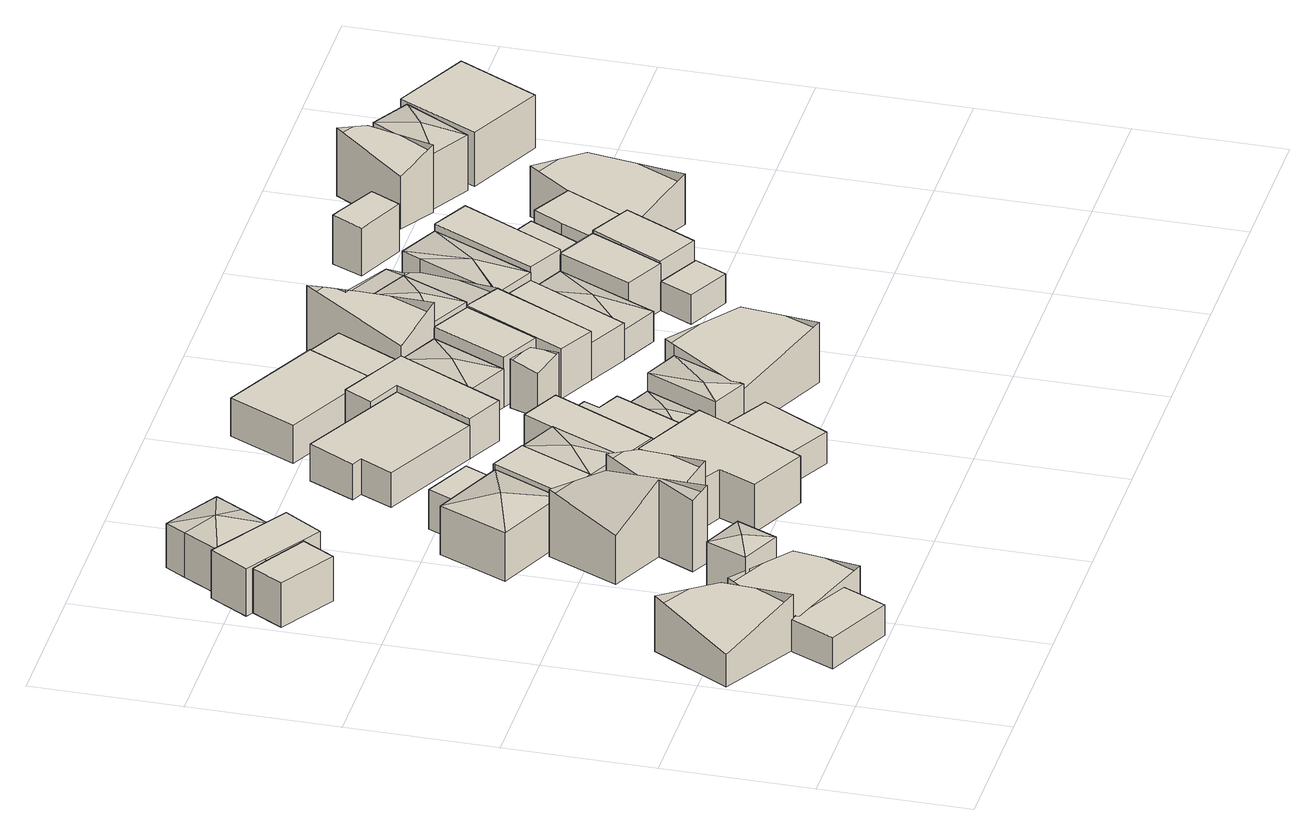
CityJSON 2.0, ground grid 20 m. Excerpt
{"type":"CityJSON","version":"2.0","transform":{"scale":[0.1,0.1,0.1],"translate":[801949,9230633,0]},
"CityObjects":{
"building1":{"type":"Building","attributes":{"Building Type":"Residential","Roof Shape":"gable","Roof Material":"Concrete Aluminum Tile","Roof Material Code":2,"Roof Direction":"northwest","Building Height":4.71,"Roof Slope":31.6,"Footprint Area":143.88,"Solar PV Capacity Low":18.01,"Solar PV Capacity High":23.66,"Solar Annual Energy Low":25976,"Solar Annual Energy High":34234,"Suitable PV Area":107.55},"geometry":[{"type":"MultiSurface","lod":"2.2","boundaries":[[[0,1,2,3]],[[3,2,4,5]],[[2,1,6,4]],[[1,0,7,6]],[[0,3,5,7]],[[5,4,6,7]]]}]},
"building2":{"type":"Building","attributes":{"Building Type":"Residential","Roof Shape":"shed","Roof Material":"Concrete Aluminum Tile","Roof Material Code":2,"Roof Direction":"northwest","Building Height":4.39,"Roof Slope":11.1,"Footprint Area":68.13,"Solar PV Capacity Low":8.53,"Solar PV Capacity High":11.2,"Solar Annual Energy Low":12300,"Solar Annual Energy High":16210,"Suitable PV Area":50.93},"geometry":[{"type":"MultiSurface","lod":"2.2","boundaries":[[[8,9,10,11]],[[11,10,12,13]],[[10,9,14,12]],[[9,8,15,14]],[[8,11,13,15]],[[13,12,14,15]]]}]},
"building3":{"type":"Building","attributes":{"Building Type":"Residential","Roof Shape":"gable","Roof Material":"Concrete Aluminum Tile","Roof Material Code":2,"Roof Direction":"northwest","Building Height":4.08,"Roof Slope":26.6,"Footprint Area":133.94,"Solar PV Capacity Low":16.77,"Solar PV Capacity High":22.03,"Solar Annual Energy Low":24182,"Solar Annual Energy High":31870,"Suitable PV Area":100.12},"geometry":[{"type":"MultiSurface","lod":"2.2","boundaries":[[[16,17,18,19]],[[19,18,20,21]],[[18,17,22,20]],[[17,16,23,22]],[[16,19,21,23]],[[21,20,22,23]]]}]},
"building4":{"type":"Building","attributes":{"Building Type":"Residential","Roof Shape":"flat","Roof Material":"Concrete Glazed Tile","Roof Material Code":1,"Roof Direction":"northwest","Building Height":6.36,"Roof Slope":13,"Footprint Area":44.52,"Solar PV Capacity Low":5.57,"Solar PV Capacity High":7.32,"Solar Annual Energy Low":8037,"Solar Annual Energy High":10593,"Suitable PV Area":33.28},"geometry":[{"type":"MultiSurface","lod":"2.2","boundaries":[[[24,25,26,27,28]],[[28,27,29,30]],[[27,26,31,29]],[[26,25,32,31]],[[25,24,33,32]],[[24,28,30,33]],[[30,29,31,32,33]]]}]},
"building5":{"type":"Building","attributes":{"Building Type":"Residential","Roof Shape":"hip","Roof Material":"Concrete Glazed Tile","Roof Material Code":1,"Roof Direction":"northwest","Building Height":7.54,"Roof Slope":22.7,"Footprint Area":36.62,"Solar PV Capacity Low":4.58,"Solar PV Capacity High":6.02,"Solar Annual Energy Low":6611,"Solar Annual Energy High":8713,"Suitable PV Area":27.37},"geometry":[{"type":"MultiSurface","lod":"2.2","boundaries":[[[34,35,36,37]],[[37,36,38,39]],[[36,35,40,38]],[[35,34,41,40]],[[34,37,39,41]],[[39,38,42]],[[38,40,42]],[[40,41,42]],[[41,39,42]]]}]},
"building6":{"type":"Building","attributes":{"Building Type":"Residential","Roof Shape":"shed","Roof Material":"Concrete Glazed Tile","Roof Material Code":1,"Roof Direction":"northwest","Building Height":6.52,"Roof Slope":18.9,"Footprint Area":78.07,"Solar PV Capacity Low":9.77,"Solar PV Capacity High":12.84,"Solar Annual Energy Low":14095,"Solar Annual Energy High":18576,"Suitable PV Area":58.36},"geometry":[{"type":"MultiSurface","lod":"2.2","boundaries":[[[43,44,27,26,45,46]],[[46,45,47,48]],[[45,26,49,47]],[[26,27,50,49]],[[27,44,51,50]],[[44,43,52,51]],[[43,46,48,52]],[[48,47,49,50,51,52]]]}]},
"building7":{"type":"Building","attributes":{"Building Type":"Residential","Roof Shape":"hip","Roof Material":"Concrete Glazed Tile","Roof Material Code":1,"Roof Direction":"northwest","Building Height":6.37,"Roof Slope":24.4,"Footprint Area":79.8,"Solar PV Capacity Low":9.99,"Solar PV Capacity High":13.12,"Solar Annual Energy Low":14408,"Solar Annual Energy High":18988,"Suitable PV Area":59.65},"geometry":[{"type":"MultiSurface","lod":"2.2","boundaries":[[[53,54,55,56,57,58]],[[58,57,59,60]],[[57,56,61,59]],[[56,55,62,61]],[[55,54,63,62]],[[54,53,64,63]],[[53,58,60,64]],[[60,59,65]],[[59,61,65]],[[61,62,65]],[[62,63,65]],[[63,64,65]],[[64,60,65]]]}]},
"building8":{"type":"Building","attributes":{"Building Type":"Residential","Roof Shape":"gable","Roof Material":"Concrete Aluminum Tile","Roof Material Code":2,"Roof Direction":"northwest","Building Height":7.11,"Roof Slope":33,"Footprint Area":131.46,"Solar PV Capacity Low":16.46,"Solar PV Capacity High":21.62,"Solar Annual Energy Low":23733,"Solar Annual Energy High":31279,"Suitable PV Area":98.26},"geometry":[{"type":"MultiSurface","lod":"2.2","boundaries":[[[66,67,68,69,70,71]],[[71,70,72,73]],[[70,69,74,72]],[[69,68,75,74]],[[68,67,76,75]],[[67,66,77,76]],[[66,71,73,77]],[[73,72,74,75,76,77]]]}]},
"building9":{"type":"Building","attributes":{"Building Type":"Residential","Roof Shape":"hip","Roof Material":"Concrete Glazed Tile","Roof Material Code":1,"Roof Direction":"northwest","Building Height":7.04,"Roof Slope":25.1,"Footprint Area":110.42,"Solar PV Capacity Low":13.83,"Solar PV Capacity High":18.16,"Solar Annual Energy Low":19936,"Solar Annual Energy High":26274,"Suitable PV Area":82.54},"geometry":[{"type":"MultiSurface","lod":"2.2","boundaries":[[[78,79,80,81]],[[81,80,82,83]],[[80,79,84,82]],[[79,78,85,84]],[[78,81,83,85]],[[83,82,86]],[[82,84,86]],[[84,85,86]],[[85,83,86]]]}]},
"building10":{"type":"Building","attributes":{"Building Type":"Residential","Roof Shape":"gable","Roof Material":"Concrete Aluminum Tile","Roof Material Code":2,"Roof Direction":"northwest","Building Height":7.14,"Roof Slope":30,"Footprint Area":66.92,"Solar PV Capacity Low":8.38,"Solar PV Capacity High":11.01,"Solar Annual Energy Low":12082,"Solar Annual Energy High":15923,"Suitable PV Area":50.02},"geometry":[{"type":"MultiSurface","lod":"2.2","boundaries":[[[71,87,88,89]],[[89,88,90,91]],[[88,87,92,90]],[[87,71,93,92]],[[71,89,91,93]],[[91,90,92,93]]]}]},
"building11":{"type":"Building","attributes":{"Building Type":"Residential","Roof Shape":"flat","Roof Material":"Concrete Aluminum Tile","Roof Material Code":2,"Roof Direction":"northwest","Building Height":7.73,"Roof Slope":7.1,"Footprint Area":60.8,"Solar PV Capacity Low":7.61,"Solar PV Capacity High":10,"Solar Annual Energy Low":10976,"Solar Annual Energy High":14466,"Suitable PV Area":45.45},"geometry":[{"type":"MultiSurface","lod":"2.2","boundaries":[[[94,95,79,78,96,97]],[[97,96,98,99]],[[96,78,100,98]],[[78,79,101,100]],[[79,95,102,101]],[[95,94,103,102]],[[94,97,99,103]],[[99,98,100,101,102,103]]]}]},
"building12":{"type":"Building","attributes":{"Building Type":"Residential","Roof Shape":"flat","Roof Material":"Concrete Glazed Tile","Roof Material Code":1,"Roof Direction":"northwest","Building Height":5.75,"Roof Slope":14.9,"Footprint Area":31.6,"Solar PV Capacity Low":3.96,"Solar PV Capacity High":5.2,"Solar Annual Energy Low":5705,"Solar Annual Energy High":7519,"Suitable PV Area":23.62},"geometry":[{"type":"MultiSurface","lod":"2.2","boundaries":[[[104,105,106,107]],[[107,106,108,109]],[[106,105,110,108]],[[105,104,111,110]],[[104,107,109,111]],[[109,108,110,111]]]}]},
"building13":{"type":"Building","attributes":{"Building Type":"Residential","Roof Shape":"hip","Roof Material":"Concrete Aluminum Tile","Roof Material Code":2,"Roof Direction":"northwest","Building Height":7.59,"Roof Slope":22.7,"Footprint Area":64.65,"Solar PV Capacity Low":8.09,"Solar PV Capacity High":10.63,"Solar Annual Energy Low":11672,"Solar Annual Energy High":15383,"Suitable PV Area":48.33},"geometry":[{"type":"MultiSurface","lod":"2.2","boundaries":[[[94,97,112,113]],[[113,112,114,115]],[[112,97,116,114]],[[97,94,117,116]],[[94,113,115,117]],[[115,114,118]],[[114,116,118]],[[116,117,118]],[[117,115,118]]]}]},
"building14":{"type":"Building","attributes":{"Building Type":"Residential","Roof Shape":"shed","Roof Material":"Concrete Aluminum Tile","Roof Material Code":2,"Roof Direction":"northwest","Building Height":6.8,"Roof Slope":18,"Footprint Area":172.93,"Solar PV Capacity Low":21.65,"Solar PV Capacity High":28.44,"Solar Annual Energy Low":31222,"Solar Annual Energy High":41148,"Suitable PV Area":129.27},"geometry":[{"type":"MultiSurface","lod":"2.2","boundaries":[[[89,88,119,120,121,122,123,124]],[[124,123,125,126]],[[123,122,127,125]],[[122,121,128,127]],[[121,120,129,128]],[[120,119,130,129]],[[119,88,131,130]],[[88,89,132,131]],[[89,124,126,132]],[[126,125,127,128,129,130,131,132]]]}]},
"building15":{"type":"Building","attributes":{"Building Type":"Residential","Roof Shape":"shed","Roof Material":"Concrete Aluminum Tile","Roof Material Code":2,"Roof Direction":"northwest","Building Height":7.2,"Roof Slope":13.8,"Footprint Area":93.36,"Solar PV Capacity Low":11.69,"Solar PV Capacity High":15.35,"Solar Annual Energy Low":16856,"Solar Annual Energy High":22215,"Suitable PV Area":69.79},"geometry":[{"type":"MultiSurface","lod":"2.2","boundaries":[[[133,112,134,135]],[[135,134,136,137]],[[134,112,138,136]],[[112,133,139,138]],[[133,135,137,139]],[[137,136,138,139]]]}]},
"building16":{"type":"Building","attributes":{"Building Type":"Residential","Roof Shape":"shed","Roof Material":"Concrete Aluminum Tile","Roof Material Code":2,"Roof Direction":"northwest","Building Height":4.52,"Roof Slope":11.4,"Footprint Area":97.35,"Solar PV Capacity Low":12.19,"Solar PV Capacity High":16.01,"Solar Annual Energy Low":17577,"Solar Annual Energy High":23164,"Suitable PV Area":72.77},"geometry":[{"type":"MultiSurface","lod":"2.2","boundaries":[[[123,122,140,141]],[[141,140,142,143]],[[140,122,144,142]],[[122,123,145,144]],[[123,141,143,145]],[[143,142,144,145]]]}]},
"building17":{"type":"Building","attributes":{"Building Type":"Residential","Roof Shape":"flat","Roof Material":"Concrete Aluminum Tile","Roof Material Code":2,"Roof Direction":"northwest","Building Height":6.4,"Roof Slope":14.6,"Footprint Area":71.95,"Solar PV Capacity Low":9.01,"Solar PV Capacity High":11.83,"Solar Annual Energy Low":12990,"Solar Annual Energy High":17120,"Suitable PV Area":53.78},"geometry":[{"type":"MultiSurface","lod":"2.2","boundaries":[[[146,147,148,149,150,151]],[[151,150,152,153]],[[150,149,154,152]],[[149,148,155,154]],[[148,147,156,155]],[[147,146,157,156]],[[146,151,153,157]],[[153,152,154,155,156,157]]]}]},
"building18":{"type":"Building","attributes":{"Building Type":"Residential","Roof Shape":"shed","Roof Material":"Concrete Aluminum Tile","Roof Material Code":2,"Roof Direction":"northwest","Building Height":4.85,"Roof Slope":14.2,"Footprint Area":185.46,"Solar PV Capacity Low":23.22,"Solar PV Capacity High":30.5,"Solar Annual Energy Low":33484,"Solar Annual Energy High":44129,"Suitable PV Area":138.63},"geometry":[{"type":"MultiSurface","lod":"2.2","boundaries":[[[158,159,160,161,162,163]],[[163,162,164,165]],[[162,161,166,164]],[[161,160,167,166]],[[160,159,168,167]],[[159,158,169,168]],[[158,163,165,169]],[[165,164,166,167,168,169]]]}]},
"building19":{"type":"Building","attributes":{"Building Type":"Residential","Roof Shape":"hip","Roof Material":"Concrete Aluminum Tile","Roof Material Code":2,"Roof Direction":"northwest","Building Height":4.28,"Roof Slope":28.3,"Footprint Area":64.3,"Solar PV Capacity Low":8.05,"Solar PV Capacity High":10.57,"Solar Annual Energy Low":11610,"Solar Annual Energy High":15300,"Suitable PV Area":48.07},"geometry":[{"type":"MultiSurface","lod":"2.2","boundaries":[[[151,150,170,171]],[[171,170,172,173]],[[170,150,174,172]],[[150,151,175,174]],[[151,171,173,175]],[[173,172,176]],[[172,174,176]],[[174,175,176]],[[175,173,176]]]}]},
"building20":{"type":"Building","attributes":{"Building Type":"Residential","Roof Shape":"hip","Roof Material":"Concrete Aluminum Tile","Roof Material Code":2,"Roof Direction":"northwest","Building Height":6.93,"Roof Slope":26.1,"Footprint Area":57.66,"Solar PV Capacity Low":7.22,"Solar PV Capacity High":9.48,"Solar Annual Energy Low":10411,"Solar Annual Energy High":13721,"Suitable PV Area":43.1},"geometry":[{"type":"MultiSurface","lod":"2.2","boundaries":[[[177,178,171,170]],[[170,171,179,180]],[[171,178,181,179]],[[178,177,182,181]],[[177,170,180,182]],[[180,179,183]],[[179,181,183]],[[181,182,183]],[[182,180,183]]]}]},
"building21":{"type":"Building","attributes":{"Building Type":"Residential","Roof Shape":"shed","Roof Material":"Concrete Glazed Tile","Roof Material Code":1,"Roof Direction":"northwest","Building Height":5.8,"Roof Slope":12.4,"Footprint Area":109.52,"Solar PV Capacity Low":13.71,"Solar PV Capacity High":18.01,"Solar Annual Energy Low":19774,"Solar Annual Energy High":26060,"Suitable PV Area":81.87},"geometry":[{"type":"MultiSurface","lod":"2.2","boundaries":[[[184,185,163,162,186,187]],[[187,186,188,189]],[[186,162,190,188]],[[162,163,191,190]],[[163,185,192,191]],[[185,184,193,192]],[[184,187,189,193]],[[189,188,190,191,192,193]]]}]},
"building22":{"type":"Building","attributes":{"Building Type":"Residential","Roof Shape":"flat","Roof Material":"Concrete Aluminum Tile","Roof Material Code":2,"Roof Direction":"northwest","Building Height":5.49,"Roof Slope":11.8,"Footprint Area":148.64,"Solar PV Capacity Low":18.61,"Solar PV Capacity High":24.44,"Solar Annual Energy Low":26836,"Solar Annual Energy High":35368,"Suitable PV Area":111.11},"geometry":[{"type":"MultiSurface","lod":"2.2","boundaries":[[[194,195,196,197]],[[197,196,198,199]],[[196,195,200,198]],[[195,194,201,200]],[[194,197,199,201]],[[199,198,200,201]]]}]},
"building23":{"type":"Building","attributes":{"Building Type":"Residential","Roof Shape":"gable","Roof Material":"Concrete Glazed Tile","Roof Material Code":1,"Roof Direction":"northwest","Building Height":6.3,"Roof Slope":29.4,"Footprint Area":19.37,"Solar PV Capacity Low":2.43,"Solar PV Capacity High":3.19,"Solar Annual Energy Low":3497,"Solar Annual Energy High":4609,"Suitable PV Area":14.48},"geometry":[{"type":"MultiSurface","lod":"2.2","boundaries":[[[202,203,204,205]],[[205,204,206,207]],[[204,203,208,206]],[[203,202,209,208]],[[202,205,207,209]],[[207,206,208,209]]]}]},
"building24":{"type":"Building","attributes":{"Building Type":"Residential","Roof Shape":"hip","Roof Material":"Concrete Glazed Tile","Roof Material Code":1,"Roof Direction":"northwest","Building Height":5.47,"Roof Slope":20.7,"Footprint Area":71.23,"Solar PV Capacity Low":8.92,"Solar PV Capacity High":11.71,"Solar Annual Energy Low":12860,"Solar Annual Energy High":16948,"Suitable PV Area":53.24},"geometry":[{"type":"MultiSurface","lod":"2.2","boundaries":[[[187,210,211,212]],[[212,211,213,214]],[[211,210,215,213]],[[210,187,216,215]],[[187,212,214,216]],[[214,213,217]],[[213,215,217]],[[215,216,217]],[[216,214,217]]]}]},
"building25":{"type":"Building","attributes":{"Building Type":"Residential","Roof Shape":"gable","Roof Material":"Concrete Glazed Tile","Roof Material Code":1,"Roof Direction":"northwest","Building Height":6.2,"Roof Slope":30.3,"Footprint Area":183.07,"Solar PV Capacity Low":22.92,"Solar PV Capacity High":30.11,"Solar Annual Energy Low":33052,"Solar Annual Energy High":43560,"Suitable PV Area":136.84},"geometry":[{"type":"MultiSurface","lod":"2.2","boundaries":[[[178,177,218,219,220]],[[220,219,221,222]],[[219,218,223,221]],[[218,177,224,223]],[[177,178,225,224]],[[178,220,222,225]],[[222,221,223,224,225]]]}]},
"building26":{"type":"Building","attributes":{"Building Type":"Residential","Roof Shape":"shed","Roof Material":"Concrete Aluminum Tile","Roof Material Code":2,"Roof Direction":"northwest","Building Height":5.09,"Roof Slope":19,"Footprint Area":55.83,"Solar PV Capacity Low":6.99,"Solar PV Capacity High":9.18,"Solar Annual Energy Low":10080,"Solar Annual Energy High":13285,"Suitable PV Area":41.73},"geometry":[{"type":"MultiSurface","lod":"2.2","boundaries":[[[197,196,187,226]],[[226,187,227,228]],[[187,196,229,227]],[[196,197,230,229]],[[197,226,228,230]],[[228,227,229,230]]]}]},
"building27":{"type":"Building","attributes":{"Building Type":"Residential","Roof Shape":"flat","Roof Material":"Concrete Aluminum Tile","Roof Material Code":2,"Roof Direction":"northwest","Building Height":7.2,"Roof Slope":5.8,"Footprint Area":67.35,"Solar PV Capacity Low":8.43,"Solar PV Capacity High":11.08,"Solar Annual Energy Low":12159,"Solar Annual Energy High":16025,"Suitable PV Area":50.34},"geometry":[{"type":"MultiSurface","lod":"2.2","boundaries":[[[231,212,211,232,233,234]],[[234,233,235,236]],[[233,232,237,235]],[[232,211,238,237]],[[211,212,239,238]],[[212,231,240,239]],[[231,234,236,240]],[[236,235,237,238,239,240]]]}]},
"building28":{"type":"Building","attributes":{"Building Type":"Residential","Roof Shape":"shed","Roof Material":"Concrete Aluminum Tile","Roof Material Code":2,"Roof Direction":"northwest","Building Height":7.12,"Roof Slope":14.6,"Footprint Area":84.98,"Solar PV Capacity Low":10.64,"Solar PV Capacity High":13.98,"Solar Annual Energy Low":15343,"Solar Annual Energy High":20220,"Suitable PV Area":63.52},"geometry":[{"type":"MultiSurface","lod":"2.2","boundaries":[[[241,242,234,233,243]],[[243,233,244,245]],[[233,234,246,244]],[[234,242,247,246]],[[242,241,248,247]],[[241,243,245,248]],[[245,244,246,247,248]]]}]},
"building29":{"type":"Building","attributes":{"Building Type":"Residential","Roof Shape":"gable","Roof Material":"Concrete Aluminum Tile","Roof Material Code":2,"Roof Direction":"northwest","Building Height":7.44,"Roof Slope":34.1,"Footprint Area":89.2,"Solar PV Capacity Low":11.17,"Solar PV Capacity High":14.67,"Solar Annual Energy Low":16105,"Solar Annual Energy High":21224,"Suitable PV Area":66.68},"geometry":[{"type":"MultiSurface","lod":"2.2","boundaries":[[[249,250,251,252,253,187,212]],[[212,187,254,255]],[[187,253,256,254]],[[253,252,257,256]],[[252,251,258,257]],[[251,250,259,258]],[[250,249,260,259]],[[249,212,255,260]],[[255,254,256,257,258,259,260]]]}]},
"building30":{"type":"Building","attributes":{"Building Type":"Residential","Roof Shape":"hip","Roof Material":"Concrete Aluminum Tile","Roof Material Code":2,"Roof Direction":"northwest","Building Height":7.91,"Roof Slope":27.1,"Footprint Area":59.12,"Solar PV Capacity Low":7.4,"Solar PV Capacity High":9.72,"Solar Annual Energy Low":10674,"Solar Annual Energy High":14068,"Suitable PV Area":44.19},"geometry":[{"type":"MultiSurface","lod":"2.2","boundaries":[[[249,212,234,261]],[[261,234,262,263]],[[234,212,264,262]],[[212,249,265,264]],[[249,261,263,265]],[[263,262,266]],[[262,264,266]],[[264,265,266]],[[265,263,266]]]}]},
"building31":{"type":"Building","attributes":{"Building Type":"Residential","Roof Shape":"shed","Roof Material":"Concrete Aluminum Tile","Roof Material Code":2,"Roof Direction":"northwest","Building Height":5.38,"Roof Slope":12.8,"Footprint Area":94.1,"Solar PV Capacity Low":11.78,"Solar PV Capacity High":15.48,"Solar Annual Energy Low":16990,"Solar Annual Energy High":22391,"Suitable PV Area":70.34},"geometry":[{"type":"MultiSurface","lod":"2.2","boundaries":[[[267,268,269,242,241]],[[241,242,270,271]],[[242,269,272,270]],[[269,268,273,272]],[[268,267,274,273]],[[267,241,271,274]],[[271,270,272,273,274]]]}]},
"building32":{"type":"Building","attributes":{"Building Type":"Residential","Roof Shape":"hip","Roof Material":"Concrete Aluminum Tile","Roof Material Code":2,"Roof Direction":"northwest","Building Height":4.28,"Roof Slope":21.3,"Footprint Area":85.53,"Solar PV Capacity Low":10.71,"Solar PV Capacity High":14.07,"Solar Annual Energy Low":15443,"Solar Annual Energy High":20352,"Suitable PV Area":63.94},"geometry":[{"type":"MultiSurface","lod":"2.2","boundaries":[[[269,268,275,276]],[[276,275,277,278]],[[275,268,279,277]],[[268,269,280,279]],[[269,276,278,280]],[[278,277,281]],[[277,279,281]],[[279,280,281]],[[280,278,281]]]}]},
"building33":{"type":"Building","attributes":{"Building Type":"Residential","Roof Shape":"gable","Roof Material":"Concrete Aluminum Tile","Roof Material Code":2,"Roof Direction":"northwest","Building Height":4.78,"Roof Slope":28.4,"Footprint Area":106.31,"Solar PV Capacity Low":13.31,"Solar PV Capacity High":17.48,"Solar Annual Energy Low":19193,"Solar Annual Energy High":25294,"Suitable PV Area":79.46},"geometry":[{"type":"MultiSurface","lod":"2.2","boundaries":[[[234,242,282,283,284,285,249,286]],[[286,249,287,288]],[[249,285,289,287]],[[285,284,290,289]],[[284,283,291,290]],[[283,282,292,291]],[[282,242,247,292]],[[242,234,293,247]],[[234,286,288,293]],[[288,287,289,290,291,292,247,293]]]}]},
"building34":{"type":"Building","attributes":{"Building Type":"Residential","Roof Shape":"flat","Roof Material":"Concrete Glazed Tile","Roof Material Code":1,"Roof Direction":"northwest","Building Height":4.18,"Roof Slope":9.5,"Footprint Area":31.98,"Solar PV Capacity Low":4,"Solar PV Capacity High":5.26,"Solar Annual Energy Low":5774,"Solar Annual Energy High":7609,"Suitable PV Area":23.9},"geometry":[{"type":"MultiSurface","lod":"2.2","boundaries":[[[294,295,296,297]],[[297,296,298,299]],[[296,295,300,298]],[[295,294,301,300]],[[294,297,299,301]],[[299,298,300,301]]]}]},
"building35":{"type":"Building","attributes":{"Building Type":"Residential","Roof Shape":"flat","Roof Material":"Concrete Aluminum Tile","Roof Material Code":2,"Roof Direction":"northwest","Building Height":6.79,"Roof Slope":12.1,"Footprint Area":67.21,"Solar PV Capacity Low":8.41,"Solar PV Capacity High":11.05,"Solar Annual Energy Low":12134,"Solar Annual Energy High":15992,"Suitable PV Area":50.24},"geometry":[{"type":"MultiSurface","lod":"2.2","boundaries":[[[302,294,303,304,305,276]],[[276,305,306,307]],[[305,304,308,306]],[[304,303,309,308]],[[303,294,310,309]],[[294,302,311,310]],[[302,276,307,311]],[[307,306,308,309,310,311]]]}]},
"building36":{"type":"Building","attributes":{"Building Type":"Residential","Roof Shape":"hip","Roof Material":"Concrete Aluminum Tile","Roof Material Code":2,"Roof Direction":"northwest","Building Height":6.72,"Roof Slope":27.9,"Footprint Area":95.75,"Solar PV Capacity Low":11.99,"Solar PV Capacity High":15.75,"Solar Annual Energy Low":17288,"Solar Annual Energy High":22784,"Suitable PV Area":71.58},"geometry":[{"type":"MultiSurface","lod":"2.2","boundaries":[[[312,313,282,314,242,269]],[[269,242,315,316]],[[242,314,317,315]],[[314,282,318,317]],[[282,313,319,318]],[[313,312,320,319]],[[312,269,316,320]],[[316,315,321]],[[315,317,321]],[[317,318,321]],[[318,319,321]],[[319,320,321]],[[320,316,321]]]}]},
"building37":{"type":"Building","attributes":{"Building Type":"Residential","Roof Shape":"shed","Roof Material":"Concrete Aluminum Tile","Roof Material Code":2,"Roof Direction":"northwest","Building Height":7.44,"Roof Slope":12,"Footprint Area":87.52,"Solar PV Capacity Low":10.96,"Solar PV Capacity High":14.39,"Solar Annual Energy Low":15801,"Solar Annual Energy High":20825,"Suitable PV Area":65.42},"geometry":[{"type":"MultiSurface","lod":"2.2","boundaries":[[[312,269,276,322]],[[322,276,323,324]],[[276,269,325,323]],[[269,312,326,325]],[[312,322,324,326]],[[324,323,325,326]]]}]},
"building38":{"type":"Building","attributes":{"Building Type":"Residential","Roof Shape":"shed","Roof Material":"Concrete Aluminum Tile","Roof Material Code":2,"Roof Direction":"northwest","Building Height":6.96,"Roof Slope":11.6,"Footprint Area":70.36,"Solar PV Capacity Low":8.81,"Solar PV Capacity High":11.57,"Solar Annual Energy Low":12703,"Solar Annual Energy High":16742,"Suitable PV Area":52.6},"geometry":[{"type":"MultiSurface","lod":"2.2","boundaries":[[[327,304,328,303,329,330,331]],[[331,330,332,333]],[[330,329,334,332]],[[329,303,335,334]],[[303,328,336,335]],[[328,304,337,336]],[[304,327,338,337]],[[327,331,333,338]],[[333,332,334,335,336,337,338]]]}]},
"building39":{"type":"Building","attributes":{"Building Type":"Residential","Roof Shape":"shed","Roof Material":"Concrete Aluminum Tile","Roof Material Code":2,"Roof Direction":"northwest","Building Height":4.38,"Roof Slope":16.1,"Footprint Area":62.49,"Solar PV Capacity Low":7.82,"Solar PV Capacity High":10.28,"Solar Annual Energy Low":11282,"Solar Annual Energy High":14869,"Suitable PV Area":46.71},"geometry":[{"type":"MultiSurface","lod":"2.2","boundaries":[[[339,276,305,304,327,340,341]],[[341,340,342,343]],[[340,327,344,342]],[[327,304,345,344]],[[304,305,346,345]],[[305,276,347,346]],[[276,339,348,347]],[[339,341,343,348]],[[343,342,344,345,346,347,348]]]}]},
"building40":{"type":"Building","attributes":{"Building Type":"Residential","Roof Shape":"shed","Roof Material":"Concrete Aluminum Tile","Roof Material Code":2,"Roof Direction":"northwest","Building Height":5.96,"Roof Slope":19.4,"Footprint Area":61.02,"Solar PV Capacity Low":7.64,"Solar PV Capacity High":10.04,"Solar Annual Energy Low":11017,"Solar Annual Energy High":14520,"Suitable PV Area":45.61},"geometry":[{"type":"MultiSurface","lod":"2.2","boundaries":[[[340,327,331,349,350]],[[350,349,351,352]],[[349,331,353,351]],[[331,327,354,353]],[[327,340,355,354]],[[340,350,352,355]],[[352,351,353,354,355]]]}]},
"building41":{"type":"Building","attributes":{"Building Type":"Residential","Roof Shape":"shed","Roof Material":"Concrete Glazed Tile","Roof Material Code":1,"Roof Direction":"northwest","Building Height":6.81,"Roof Slope":18.5,"Footprint Area":33.82,"Solar PV Capacity Low":4.23,"Solar PV Capacity High":5.56,"Solar Annual Energy Low":6106,"Solar Annual Energy High":8048,"Suitable PV Area":25.28},"geometry":[{"type":"MultiSurface","lod":"2.2","boundaries":[[[356,357,358,359,360,361]],[[361,360,362,363]],[[360,359,364,362]],[[359,358,365,364]],[[358,357,366,365]],[[357,356,367,366]],[[356,361,363,367]],[[363,362,364,365,366,367]]]}]},
"building42":{"type":"Building","attributes":{"Building Type":"Residential","Roof Shape":"gable","Roof Material":"Concrete Glazed Tile","Roof Material Code":1,"Roof Direction":"northwest","Building Height":4.1,"Roof Slope":27.4,"Footprint Area":170.09,"Solar PV Capacity Low":21.3,"Solar PV Capacity High":27.97,"Solar Annual Energy Low":30709,"Solar Annual Energy High":40472,"Suitable PV Area":127.15},"geometry":[{"type":"MultiSurface","lod":"2.2","boundaries":[[[368,349,331,369,370]],[[370,369,371,372]],[[369,331,373,371]],[[331,349,374,373]],[[349,368,375,374]],[[368,370,372,375]],[[372,371,373,374,375]]]}]},
"building43":{"type":"Building","attributes":{"Building Type":"Residential","Roof Shape":"gable","Roof Material":"Concrete Aluminum Tile","Roof Material Code":2,"Roof Direction":"northwest","Building Height":7.6,"Roof Slope":26.1,"Footprint Area":63,"Solar PV Capacity Low":7.89,"Solar PV Capacity High":10.36,"Solar Annual Energy Low":11374,"Solar Annual Energy High":14990,"Suitable PV Area":47.09},"geometry":[{"type":"MultiSurface","lod":"2.2","boundaries":[[[376,377,378,379]],[[379,378,380,381]],[[378,377,382,380]],[[377,376,383,382]],[[376,379,381,383]],[[381,380,382,383]]]}]},
"building44":{"type":"Building","attributes":{"Building Type":"Residential","Roof Shape":"hip","Roof Material":"Concrete Aluminum Tile","Roof Material Code":2,"Roof Direction":"northwest","Building Height":7.95,"Roof Slope":24.2,"Footprint Area":62.42,"Solar PV Capacity Low":7.81,"Solar PV Capacity High":10.26,"Solar Annual Energy Low":11269,"Solar Annual Energy High":14851,"Suitable PV Area":46.66},"geometry":[{"type":"MultiSurface","lod":"2.2","boundaries":[[[384,385,386,387]],[[387,386,388,389]],[[386,385,390,388]],[[385,384,391,390]],[[384,387,389,391]],[[389,388,392]],[[388,390,392]],[[390,391,392]],[[391,389,392]]]}]},
"building45":{"type":"Building","attributes":{"Building Type":"Residential","Roof Shape":"shed","Roof Material":"Concrete Aluminum Tile","Roof Material Code":2,"Roof Direction":"northwest","Building Height":7.64,"Roof Slope":17.5,"Footprint Area":136.72,"Solar PV Capacity Low":17.12,"Solar PV Capacity High":22.48,"Solar Annual Energy Low":24684,"Solar Annual Energy High":32532,"Suitable PV Area":102.2},"geometry":[{"type":"MultiSurface","lod":"2.2","boundaries":[[[393,394,395,396]],[[396,395,397,398]],[[395,394,399,397]],[[394,393,400,399]],[[393,396,398,400]],[[398,397,399,400]]]}]}
},
"vertices":[
[67,271,0],[7,166,0],[111,107,0],[170,213,0],[111,107,80],[170,213,47],[7,166,47],[67,271,80],
[108,110,0],[80,49,0],[172,6,0],[200,67,0],[172,6,44],[200,67,45],[80,49,45],[108,110,46],
[160,202,0],[113,107,0],[226,51,0],[273,147,0],[226,51,61],[273,147,41],[113,107,41],[160,202,61],
[11,730,0],[87,683,0],[113,727,0],[56,761,0],[36,772,0],[56,761,64],[36,772,64],[113,727,64],[87,683,64],[11,730,64],
[214,242,0],[190,187,0],[245,162,0],[270,217,0],[245,162,75],[270,217,75],[190,187,75],[214,242,75],[230,202,82],
[57,830,0],[26,778,0],[138,712,0],[169,763,0],[138,712,65],[169,763,67],[113,727,66],[56,761,67],[26,778,68],[57,830,69],
[113,901,0],[96,873,0],[67,824,0],[143,779,0],[167,819,0],[189,856,0],[167,819,64],[189,856,64],[143,779,64],[67,824,64],[96,873,64],[113,901,64],[129,842,75],
[252,451,0],[208,356,0],[284,320,0],[260,271,0],[285,259,0],[353,404,0],[285,259,111],[353,404,71],[260,271,102],[284,320,111],[208,356,71],[252,451,97],
[280,445,0],[324,537,0],[224,582,0],[182,489,0],[224,582,70],[182,489,70],[324,537,70],[280,445,70],[252,513,83],
[308,309,0],[366,282,0],[410,377,0],[366,282,95],[410,377,71],[308,309,71],[353,404,95],
[376,516,0],[325,540,0],[279,442,0],[330,418,0],[279,442,77],[330,418,77],[280,445,77],[324,537,77],[325,540,77],[376,516,77],
[279,610,0],[260,570,0],[325,539,0],[344,579,0],[325,539,57],[344,579,57],[260,570,57],[279,610,57],
[384,393,0],[430,491,0],[384,393,76],[430,491,76],[330,418,76],[376,516,76],[380,455,84],
[391,270,0],[368,220,0],[449,182,0],[465,216,0],[509,309,0],[517,327,0],[509,309,71],[517,327,72],[465,216,69],[449,182,68],[368,220,69],[391,270,70],[366,282,71],[410,377,73],
[450,532,0],[439,367,0],[505,506,0],[439,367,72],[505,506,74],[384,393,72],[450,532,75],
[547,173,0],[595,263,0],[547,173,45],[595,263,47],[465,216,46],[509,309,48],
[506,451,0],[515,472,0],[492,483,0],[436,365,0],[491,339,0],[537,436,0],[491,339,64],[537,436,64],[436,365,64],[492,483,64],[515,472,64],[506,451,64],
[354,779,0],[323,717,0],[338,710,0],[317,667,0],[451,601,0],[502,706,0],[451,601,48],[502,706,51],[317,667,50],[338,710,51],[323,717,51],[354,779,53],
[545,313,0],[591,411,0],[545,313,43],[591,411,43],[491,339,43],[537,436,43],[541,375,52],
[594,290,0],[639,389,0],[591,411,69],[545,313,69],[639,389,69],[594,290,69],[572,335,78],
[476,765,0],[457,728,0],[501,576,0],[571,718,0],[501,576,58],[571,718,60],[451,601,58],[502,706,60],[457,728,60],[476,765,61],
[432,899,0],[388,809,0],[521,743,0],[566,832,0],[521,743,55],[566,832,55],[388,809,55],[432,899,55],
[580,582,0],[566,544,0],[610,528,0],[624,567,0],[610,528,70],[624,567,63],[566,544,63],[580,582,70],
[522,618,0],[579,590,0],[628,690,0],[579,590,55],[628,690,55],[522,618,55],[571,718,55],[575,654,63],
[729,228,0],[780,340,0],[645,402,0],[780,340,62],[645,402,87],[729,228,87],[594,290,62],[639,389,84],
[616,808,0],[571,718,51],[616,808,53],[521,743,52],[566,832,54],
[681,663,0],[633,563,0],[672,641,0],[683,663,0],[672,641,72],[683,663,72],[633,563,72],[579,590,72],[628,690,72],[681,663,72],
[666,501,0],[732,636,0],[615,526,0],[672,641,74],[615,526,72],[683,663,74],[732,636,74],[666,501,71],
[673,779,0],[683,798,0],[659,810,0],[672,837,0],[639,854,0],[571,718,74],[628,690,107],[639,854,101],[672,837,81],[659,810,89],[683,798,74],[673,779,80],
[725,753,0],[683,663,79],[725,753,79],[628,690,79],[673,779,79],[677,721,88],
[722,473,0],[722,474,0],[788,608,0],[732,636,57],[666,501,54],[788,608,56],[722,474,54],[722,473,54],
[774,449,0],[839,583,0],[774,449,43],[839,583,43],[722,474,43],[788,608,43],[781,528,52],
[786,747,0],[759,761,0],[772,787,0],[696,825,0],[727,752,0],[673,779,48],[727,752,74],[696,825,59],[772,787,55],[759,761,61],[786,747,48],[683,663,53],
[846,458,0],[824,414,0],[883,385,0],[905,428,0],[883,385,42],[905,428,42],[824,414,42],[846,458,42],
[792,485,0],[875,515,0],[895,556,0],[841,583,0],[841,583,68],[839,583,68],[895,556,68],[875,515,68],[846,458,68],[792,485,68],
[855,746,0],[799,773,0],[733,638,0],[732,636,67],[788,608,67],[733,638,67],[786,747,67],[799,773,67],[855,746,67],[783,680,79],
[906,720,0],[839,583,74],[906,720,77],[788,608,75],[855,746,77],
[896,556,0],[895,555,0],[847,459,0],[905,430,0],[953,527,0],[905,430,70],[953,527,71],[847,459,70],[875,515,71],[895,555,72],[895,556,72],[896,556,72],
[882,672,0],[918,601,0],[939,645,0],[918,601,45],[939,645,46],[896,556,44],[895,556,44],[841,583,44],[839,583,44],[882,672,47],
[995,612,0],[938,641,0],[995,612,62],[938,641,63],[953,527,60],[896,556,61],[918,601,62],
[867,870,0],[855,875,0],[836,834,0],[904,803,0],[921,838,0],[923,843,0],[921,838,69],[923,843,69],[904,803,68],[836,834,69],[855,875,71],[867,870,70],
[1022,667,0],[1050,478,0],[1120,619,0],[1050,478,73],[1120,619,41],[953,527,41],[995,612,61],[1022,667,73],
[1012,909,0],[955,814,0],[1003,785,0],[1061,882,0],[1003,785,97],[1061,882,76],[955,814,76],[1012,909,98],
[1063,876,0],[1011,786,0],[1063,756,0],[1115,846,0],[1063,756,80],[1115,846,80],[1011,786,80],[1063,876,80],[1063,816,89],
[1124,856,0],[1074,750,0],[1180,700,0],[1230,806,0],[1180,700,76],[1230,806,80],[1074,750,78],[1124,856,81]
]}
